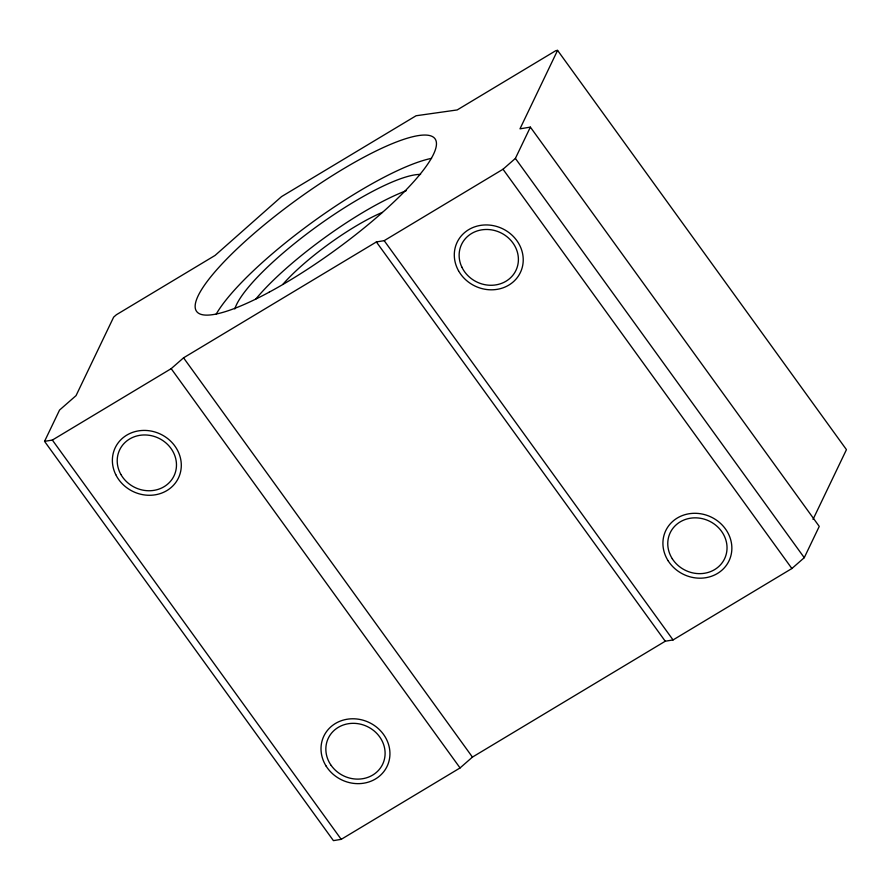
<?xml version="1.0" encoding="UTF-8"?>
<svg xmlns="http://www.w3.org/2000/svg" width="891" height="891" viewBox="0 0 891 891"><rect width="100%" height="100%" fill="white"/><g stroke="black" fill="none" stroke-linecap="round" stroke-linejoin="round"><path stroke-width="1.34" d="M557.577 50.364L519.976 128.839L530.379 127.123L819.252 526.403L804.261 557.688L791.887 568.525L673.05 639.938L665.254 641.23L472.43 757.105L460.057 767.942L341.22 839.344L333.423 840.636L44.55 441.357L59.541 410.072L76.047 395.626L113.647 317.14L116.398 314.735L215.043 255.45L281.556 196.599L416.086 115.752L457.194 109.938L555.85 50.653L557.577 50.364L846.45 449.643L813.026 519.397M44.55 441.357L52.357 440.065L171.183 368.662L183.557 357.826L376.381 241.951L384.188 240.659L503.014 169.245L515.388 158.409L530.379 127.123M515.388 158.409L804.261 557.688M503.014 169.245L791.887 568.525M384.188 240.659L673.05 639.938M376.381 241.951L665.254 641.23M183.557 357.826L472.43 757.105M171.183 368.662L460.057 767.942M52.357 440.065L341.22 839.344M234.823 308.954A119.16 25.672 -35.9 0 1 316.595 226.648A119.16 25.672 -35.9 0 1 420.585 174.424M255.917 298.919A119.16 25.672 -35.9 0 1 406.218 190.719M282.937 284.262A84.11 18.121 -35.9 0 1 382.295 212.392M216.235 314.055A147.193 31.708 -35.9 0 1 313.365 221.525A147.193 31.708 -35.9 0 1 431.545 158.353M458.497 270.708A35.05 31.809 25.6 0 0 518.183 276.321A35.05 31.809 25.6 0 0 489.605 225.1A35.05 31.809 25.6 0 0 458.497 270.708M668.105 560.729A35.05 31.809 25.6 0 0 727.78 563.168A35.05 31.809 25.6 0 0 696.294 513.327A35.05 31.809 25.6 0 0 668.105 560.729M269.227 292.148A147.193 31.708 -35.9 0 0 435.51 139.564A147.193 31.708 -35.9 0 0 242.642 243.633A147.193 31.708 -35.9 0 0 269.227 292.148M115.763 474.636A35.05 31.809 25.6 0 0 175.282 483.134A35.05 31.809 25.6 0 0 149.476 430.787A35.05 31.809 25.6 0 0 115.763 474.636M672.282 558.746A30.138 27.365 25.6 0 0 723.592 560.617A30.138 27.365 25.6 0 0 696.305 517.86A30.138 27.365 25.6 0 0 672.282 558.746M331.185 765.447A30.138 27.365 25.6 0 0 382.328 764.89A30.138 27.365 25.6 0 0 352.903 723.325A30.138 27.365 25.6 0 0 331.185 765.447M120.909 474.491A30.138 27.365 25.6 0 0 172.241 478.99A30.138 27.365 25.6 0 0 147.383 435.075A30.138 27.365 25.6 0 0 120.909 474.491M461.828 267.077A30.138 27.365 25.6 0 0 512.949 275.174A30.138 27.365 25.6 0 0 491.52 229.867A30.138 27.365 25.6 0 0 461.828 267.077M326.106 766.06A35.05 31.809 25.6 0 0 385.781 768.777A35.05 31.809 25.6 0 0 354.54 718.814A35.05 31.809 25.6 0 0 326.106 766.06"/></g></svg>
